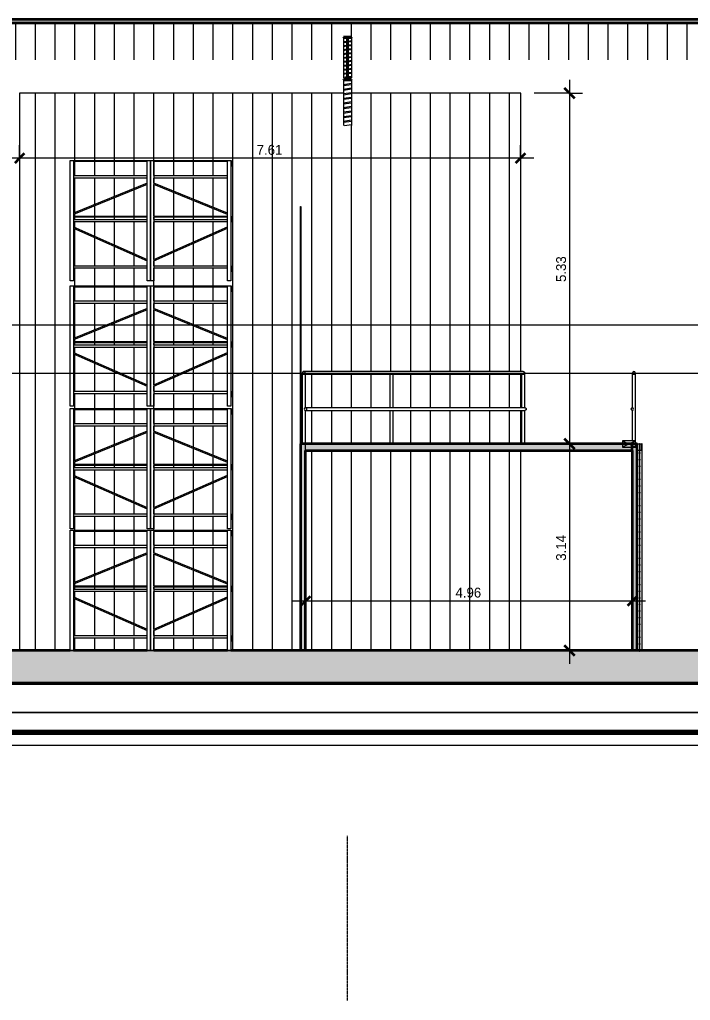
# Model space of a CAD drawing. Header units: centimetres. Extents: x -11896 to 2794, y -437 to 1921.
# Drawn here: x -1595 to -576, y -437 to 1052 of the extents above; entities that cross this region are included whole.
import ezdxf

# ---------------------------------------------------------------- set-up
doc = ezdxf.new("R2010")
doc.units = ezdxf.units.CM
doc.linetypes.add('Centre', pattern=[3.175, 0.635, -0.475, 1.59, -0.475])
doc.linetypes.add('Grid Line', pattern=[2.2225, 1.27, -0.3175, 0.3175, -0.3175])
for name, color, linetype, lineweight in [('A-ANNO-DIMS', 7, 'Continuous', 9), ('A-ANNO-DIMS-100', 7, 'Continuous', 9), ('A-FLOR', 7, 'Continuous', 9), ('A-FLOR-HRAL', 7, 'Continuous', 9), ('A-FLOR-LEVL', 7, 'Continuous', 9), ('A-FLOR-PATT', 7, 'Continuous', 35), ('A-GENM', 7, 'Continuous', 9), ('A-ROOF', 7, 'Continuous', 9), ('A-ROOF-PATT', 7, 'Continuous', 35), ('A-WALL', 7, 'Continuous', 9), ('A-WALL-PATT', 7, 'Continuous', 35), ('C-BLDG-PADS', 7, 'Continuous', 9), ('C-TOPO', 7, 'Continuous', 9), ('Q-SPCQ', 7, 'Continuous', 9), ('S-BEAM', 7, 'Continuous', 9), ('S-GRID', 7, 'Continuous', 9)]:
    doc.layers.add(name, color=color, linetype=linetype, lineweight=lineweight)
doc.layers.add('E-CABL-TRAY-ANNO', color=7, linetype='Continuous', lineweight=9, true_color=0x007f00)
doc.styles.add('Century Gothic_1', font='GOTHIC.TTF', dxfattribs={"height": 15})
doc.dimstyles.new('FCA_N_Cotas_E100', dxfattribs={"dimscale": 30.48, "dimtxt": 15.662524, "dimasz": 0.492126, "dimexe": 0.656168, "dimexo": 0.656168, "dimgap": 0.032808, "dimtad": 1, "dimlfac": 0.01, "dimrnd": 0.01, "dimzin": 0, "dimdsep": 46, "dimtxsty": 'Century Gothic_1', "dimblk1": 'OBLIQUE', "dimblk2": 'OBLIQUE', "dimsah": 1, "dimcen": 0.09, "dimdle": 0.656168, "dimazin": 2, "dimtfac": 1, "dimtdec": 4, "dimtix": 1, "dimtmove": 0, "dimatfit": 3, "dimfxl": 1, "dimtvp": 1, "dimtolj": 1, "dimtzin": 0, "dimarcsym": 2})
pattern_1 = [(6.812, (-5061.785, 1020.861), (-25.144783, 3.003733), []), (6.812, (-5061.785, 1025.413), (-25.144783, 3.003733), [])]

# ---------------------------------------------------------------- blocks, each defined once
blk = doc.blocks.new('PQ_RVR_EST-01_ZZ_ZZ_MO_T_A_rvt-2-Sección 2-2')
at = {"layer": 'A-FLOR-PATT', "lineweight": 9, "true_color": 0x9a9a9a}
blk.add_hatch(color=253, dxfattribs=at).paths.add_polyline_path([(-115.5, 44), (-115.5, 94), (-5125.2, 94), (-5125.2, 44), (-133.4, 44)])
at = {"layer": 'S-BEAM', "true_color": 0xc0c0c0}
h = blk.add_hatch(dxfattribs=at)
h.set_pattern_fill('FP_7', color=9, style=0, pattern_type=2)
h.set_pattern_definition([(45, (-5061.785, 712), (-25.1447, 25.1447), []), (45, (-5061.785, 750.1), (-25.1447, 25.1447), [])])
h.paths.add_polyline_path([(-2541.5, 960.8), (-2541.5, 961.3), (-2547.4, 961.3), (-2547.4, 1025.3), (-2541.5, 1025.3), (-2541.5, 1025.9), (-2554, 1025.9), (-2554, 1025.3), (-2548.1, 1025.3), (-2548.1, 961.3), (-2554, 961.3), (-2554, 960.8)])
h = blk.add_hatch(dxfattribs=at)
h.set_pattern_fill('FP_46', color=9, style=0, pattern_type=2)
h.set_pattern_definition(pattern_1)
edge = h.paths.add_edge_path()
edge.add_line((-2548.1, 963.9), (-2548.1, 1025.3))
edge.add_line((-2548.1, 1025.3), (-2554, 1025.3))
edge.add_line((-2554, 1025.3), (-2554, 963.9))
h = blk.add_hatch(dxfattribs=at)
h.set_pattern_fill('FP_46', color=9, style=0, pattern_type=2)
h.set_pattern_definition(pattern_1)
edge = h.paths.add_edge_path()
edge.add_line((-2541.5, 963.9), (-2541.5, 1025.3))
edge.add_line((-2541.5, 1025.3), (-2547.4, 1025.3))
edge.add_line((-2547.4, 1025.3), (-2547.4, 963.9))
h = blk.add_hatch(dxfattribs=at)
h.set_pattern_fill('FP_47', color=9, style=0, pattern_type=2)
h.set_pattern_definition([(7.888, (-5061.785, 955.983), (-25.145069, 3.48413), []), (7.888, (-5061.785, 961.262), (-25.145069, 3.48413), [])])
h.paths.add_polyline_path([(-2541.5, 891.5), (-2541.5, 960.8), (-2554, 960.8), (-2554, 891.5), (-2541.9, 891.5)])
at = {"layer": 'A-FLOR', "lineweight": 35}
for p, q in [((-2968.9, 94), (-5125.2, 94)), ((-2852, 94), (-2963.8, 94)), ((-2730.1, 94), (-2841.9, 94)), ((-1548.5, 94), (-2725, 94)), ((-5125.2, 44), (-233.4, 44))]:
    blk.add_line(p, q, dxfattribs=at)
at = {"layer": 'S-BEAM', "lineweight": 35}
for p, q in [((-2541.5, 1025.9), (-2554, 1025.9)), ((-2554, 1025.9), (-2554, 1025.3)), ((-2554, 1025.3), (-2548.1, 1025.3)), ((-2548.1, 1025.3), (-2548.1, 961.3)), ((-2547.4, 961.3), (-2547.4, 1025.3)), ((-2547.4, 1025.3), (-2541.5, 1025.3)), ((-2541.5, 1025.3), (-2541.5, 1025.9)), ((-2548.1, 961.3), (-2554, 961.3)), ((-2554, 961.3), (-2554, 960.8)), ((-2554, 960.8), (-2541.5, 960.8)), ((-2541.5, 961.3), (-2547.4, 961.3)), ((-2541.5, 960.8), (-2541.5, 961.3))]:
    blk.add_line(p, q, dxfattribs=at)
at = {"layer": 'S-BEAM'}
for p, q in [((-2554, 1025.3), (-2554, 963.9)), ((-2541.5, 1025.3), (-2541.5, 963.9)), ((-2554, 960.8), (-2554, 891.5)), ((-2541.5, 960.8), (-2541.5, 891.5))]:
    blk.add_line(p, q, dxfattribs=at)
blk = doc.blocks.new('PQ_RVR_MEP-01_ZZ_ZZ_MO_T_A_rvt-2-Sección 2-2')
at = {"layer": 'E-CABL-TRAY-ANNO'}
for p, q in [((-2130.2, 412.8), (-2110.2, 402.8)), ((-2110.2, 412.8), (-2130.2, 402.8)), ((-2130.2, 412.8), (-2130.2, 402.8)), ((-2110.2, 412.8), (-2130.2, 412.8)), ((-2130.2, 402.8), (-2110.2, 402.8)), ((-2110.2, 402.8), (-2110.2, 412.8))]:
    blk.add_line(p, q, dxfattribs=at)
blk = doc.blocks.new('Cerca Interior - Cerca Interior-V9-Sección 2-2')
at = {"layer": 'A-GENM', "color": 8, "true_color": 0x808080}
for p, q in [((-2107.7, 408), (-2107.7, 94)), ((-2107.4, 408), (-2107.7, 408)), ((-2107.4, 408), (-2106.7, 408)), ((-2104.2, 408), (-2104.2, 94)), ((-2103.9, 408), (-2104.2, 408)), ((-2103.7, 408), (-2103.9, 408)), ((-2103.7, 94), (-2103.7, 408)), ((-2101.1, 408), (-2100.5, 408)), ((-2100.2, 408), (-2100.5, 408)), ((-2100.2, 94), (-2100.2, 408))]:
    blk.add_line(p, q, dxfattribs=at)
at = {"layer": 'A-GENM', "lineweight": 25}
for centre, start, end in [((-2103.9, 394), 0, 180), ((-2103.9, 394), 180, 0), ((-2103.9, 384), 0, 180), ((-2103.9, 384), 180, 0), ((-2103.9, 374), 0, 180), ((-2103.9, 374), 180, 0), ((-2103.9, 364), 0, 180), ((-2103.9, 364), 180, 0), ((-2103.9, 354), 0, 180), ((-2103.9, 354), 180, 0), ((-2103.9, 344), 0, 180), ((-2103.9, 344), 180, 0), ((-2103.9, 334), 0, 180), ((-2103.9, 334), 180, 0), ((-2103.9, 324), 0, 180), ((-2103.9, 324), 180, 0), ((-2103.9, 314), 0, 180), ((-2103.9, 314), 180, 0), ((-2103.9, 304), 0, 180), ((-2103.9, 304), 180, 0), ((-2103.9, 294), 0, 180), ((-2103.9, 294), 180, 0), ((-2103.9, 284), 0, 180), ((-2103.9, 284), 180, 0), ((-2103.9, 274), 0, 180), ((-2103.9, 274), 180, 0), ((-2103.9, 264), 0, 180), ((-2103.9, 264), 180, 0), ((-2103.9, 254), 0, 180), ((-2103.9, 254), 180, 0), ((-2103.9, 244), 0, 180), ((-2103.9, 244), 180, 0), ((-2103.9, 234), 0, 180), ((-2103.9, 234), 180, 0), ((-2103.9, 224), 0, 180), ((-2103.9, 224), 180, 0), ((-2103.9, 214), 0, 180), ((-2103.9, 214), 180, 0), ((-2103.9, 204), 0, 180), ((-2103.9, 204), 180, 0), ((-2103.9, 194), 0, 180), ((-2103.9, 194), 180, 0), ((-2103.9, 184), 0, 180), ((-2103.9, 184), 180, 0), ((-2103.9, 174), 0, 180), ((-2103.9, 174), 180, 0), ((-2103.9, 164), 0, 180), ((-2103.9, 164), 180, 0), ((-2103.9, 154), 0, 180), ((-2103.9, 154), 180, 0), ((-2103.9, 144), 0, 180), ((-2103.9, 144), 180, 0), ((-2103.9, 134), 0.038, 180), ((-2103.9, 134), 180, 0), ((-2103.9, 124), 0, 180), ((-2103.9, 124), 180, 0), ((-2103.9, 114), 0, 180), ((-2103.9, 114), 180, 0), ((-2103.9, 104), 0, 180), ((-2103.9, 104), 180, 0), ((-2103.9, 94), 0, 180), ((-2103.9, 94), 180, 0)]:
    blk.add_arc(centre, 0.25, start, end, dxfattribs=at)
blk = doc.blocks.new('Cerca Interior - Cerca Interior-V10-Sección 2-2')
at = {"layer": 'A-GENM', "color": 8, "true_color": 0x808080}
for p, q in [((-2106.7, 408), (-2104.2, 408)), ((-2106.7, 398), (-2106.7, 408)), ((-2103.7, 408), (-2101.1, 408)), ((-2101.1, 398), (-2101.1, 408)), ((-2104.2, 398), (-2106.7, 398)), ((-2101.1, 398), (-2103.7, 398))]:
    blk.add_line(p, q, dxfattribs=at)
blk = doc.blocks.new('Railing - 50mm-1966761-Sección 2-2')
at = {"layer": 'A-FLOR-HRAL'}
for p, q in [((-2283.3, 513.9), (-2283.3, 462.8)), ((-2283.3, 513.9), (-2278.3, 513.9)), ((-2278.3, 462.8), (-2278.3, 513.9)), ((-2283.3, 458.9), (-2283.3, 407.9)), ((-2278.3, 407.9), (-2278.3, 458.9))]:
    blk.add_line(p, q, dxfattribs=at)
blk = doc.blocks.new('Railing - 50mm-V11-Sección 2-2')
at = {"layer": 'A-FLOR-HRAL'}
for p, q in [((-2115.2, 513.9), (-2115.2, 462.9)), ((-2115.2, 513.9), (-2110.2, 513.9)), ((-2110.2, 407.9), (-2110.2, 513.9)), ((-2115.2, 458.9), (-2115.2, 412.8))]:
    blk.add_line(p, q, dxfattribs=at)
blk = doc.blocks.new('Railing - 50mm-V12-Sección 2-2')
at = {"layer": 'A-FLOR-HRAL'}
for p, q in [((-2483.3, 513.9), (-2483.3, 462.8)), ((-2483.3, 513.9), (-2480.8, 513.9)), ((-2480.8, 513.9), (-2478.3, 513.9)), ((-2478.3, 462.8), (-2478.3, 513.9)), ((-2483.3, 458.9), (-2483.3, 407.9)), ((-2478.3, 407.9), (-2478.3, 458.9))]:
    blk.add_line(p, q, dxfattribs=at)
blk = doc.blocks.new('Railing - 50mm-V13-Sección 2-2')
at = {"layer": 'A-FLOR-HRAL'}
for p, q in [((-2616.6, 513.9), (-2616.6, 407.9)), ((-2616.6, 513.9), (-2611.6, 513.9)), ((-2611.6, 462.9), (-2611.6, 513.9)), ((-2611.6, 407.9), (-2611.6, 458.9))]:
    blk.add_line(p, q, dxfattribs=at)
blk = doc.blocks.new('Railing - Railing-1570653-Sección 2-2')
at = {"layer": 'A-FLOR-HRAL'}
for p, q in [((-2280.8, 517.9), (-2614.1, 517.9)), ((-2611.6, 513.9), (-2481.7, 513.9)), ((-2479.9, 513.9), (-2281.7, 513.9)), ((-2278.3, 462.9), (-2611.6, 462.9)), ((-2611.6, 458.9), (-2278.3, 458.9))]:
    blk.add_line(p, q, dxfattribs=at)
for centre, start, end in [((-2614.1, 515.9), 0, 180), ((-2614.1, 515.9), 180, 0), ((-2112.7, 515.9), 0, 180), ((-2112.7, 515.9), 180, 0), ((-2611.6, 460.9), 0, 180), ((-2115.2, 460.9), 0, 180), ((-2611.6, 460.9), 180, 0), ((-2115.2, 460.9), 180, 0)]:
    blk.add_arc(centre, 2, start, end, dxfattribs=at)
for points, knots in [([(-2612.1, 515.9), (-2612.1, 516), (-2612.1, 516.3), (-2612.2, 516.6), (-2612.3, 516.9), (-2612.4, 517), (-2612.6, 517.2), (-2612.7, 517.3), (-2612.8, 517.4), (-2612.9, 517.5), (-2613.1, 517.6), (-2613.2, 517.7), (-2613.3, 517.7), (-2613.4, 517.8), (-2613.5, 517.8), (-2613.7, 517.8), (-2613.8, 517.8), (-2613.9, 517.9), (-2614.1, 517.9), (-2614.2, 517.9), (-2614.3, 517.8), (-2614.4, 517.8), (-2614.6, 517.8), (-2614.7, 517.8), (-2614.8, 517.7), (-2614.9, 517.7), (-2615.1, 517.6), (-2615.2, 517.5), (-2615.3, 517.4), (-2615.4, 517.3), (-2615.6, 517.2), (-2615.7, 517), (-2615.8, 516.9), (-2615.9, 516.6), (-2616, 516.3), (-2616.1, 516), (-2616.1, 515.9)], [-1, -1, -1, -1, -0.916667, -0.875, -0.833333, -0.791667, -0.770833, -0.75, -0.708333, -0.6875, -0.666667, -0.645833, -0.625, -0.604167, -0.583333, -0.5625, -0.541667, -0.520833, -0.5, -0.479167, -0.458333, -0.4375, -0.416667, -0.395833, -0.375, -0.354167, -0.333333, -0.3125, -0.291667, -0.25, -0.229167, -0.208333, -0.166667, -0.125, -0.083333, 0, 0, 0, 0]), ([(-2616.1, 515.9), (-2616.1, 515.7), (-2616, 515.4), (-2615.9, 515.1), (-2615.8, 514.9), (-2615.7, 514.7), (-2615.6, 514.5), (-2615.4, 514.4), (-2615.3, 514.3), (-2615.2, 514.2), (-2615.1, 514.1), (-2614.9, 514.1), (-2614.8, 514), (-2614.7, 514), (-2614.6, 513.9), (-2614.4, 513.9), (-2614.3, 513.9), (-2614.2, 513.9), (-2614.1, 513.9), (-2613.9, 513.9), (-2613.8, 513.9), (-2613.7, 513.9), (-2613.5, 513.9), (-2613.4, 514), (-2613.3, 514), (-2613.2, 514.1), (-2613.1, 514.1), (-2612.9, 514.2), (-2612.8, 514.3), (-2612.7, 514.4), (-2612.6, 514.5), (-2612.4, 514.7), (-2612.3, 514.9), (-2612.2, 515.1), (-2612.1, 515.4), (-2612.1, 515.7), (-2612.1, 515.9)], [-1, -1, -1, -1, -0.916667, -0.875, -0.833333, -0.791667, -0.770833, -0.75, -0.708333, -0.6875, -0.666667, -0.645833, -0.625, -0.604167, -0.583333, -0.5625, -0.541667, -0.520833, -0.5, -0.479167, -0.458333, -0.4375, -0.416667, -0.395833, -0.375, -0.354167, -0.333333, -0.3125, -0.291667, -0.25, -0.229167, -0.208333, -0.166667, -0.125, -0.083333, 0, 0, 0, 0]), ([(-2280.8, 517.9), (-2280.8, 517.9), (-2280.7, 517.9), (-2280.6, 517.8), (-2280.4, 517.8), (-2280.3, 517.8), (-2280.2, 517.8), (-2280.1, 517.7), (-2279.9, 517.7), (-2279.8, 517.6), (-2279.7, 517.5), (-2279.6, 517.4), (-2279.4, 517.3), (-2279.3, 517.2), (-2279.2, 517), (-2279.1, 516.9), (-2279, 516.6), (-2278.9, 516.3), (-2278.8, 516), (-2278.8, 515.9)], [0.5, 0.5, 0.5, 0.5, 0.5208333, 0.5416667, 0.5625, 0.5833333, 0.6041667, 0.625, 0.6458333, 0.6666667, 0.6875, 0.7083333, 0.75, 0.7708333, 0.7916667, 0.8333333, 0.875, 0.9166667, 1, 1, 1, 1]), ([(-2278.8, 515.9), (-2278.8, 515.7), (-2278.9, 515.4), (-2279, 515.1), (-2279.1, 514.9), (-2279.2, 514.7), (-2279.3, 514.5), (-2279.4, 514.4), (-2279.6, 514.3), (-2279.8, 514.1), (-2279.9, 514.1), (-2280.1, 514), (-2280.2, 514), (-2280.3, 513.9), (-2280.4, 513.9), (-2280.6, 513.9), (-2280.7, 513.9), (-2280.8, 513.9), (-2280.8, 513.9)], [0, 0, 0, 0, 0.0833333, 0.125, 0.1666667, 0.2083333, 0.2291667, 0.25, 0.2916667, 0.3333333, 0.3541667, 0.375, 0.3958333, 0.4166667, 0.4375, 0.4583333, 0.4791667, 0.5, 0.5, 0.5, 0.5]), ([(-2609.6, 460.9), (-2609.6, 461), (-2609.6, 461.3), (-2609.7, 461.6), (-2609.8, 461.9), (-2609.9, 462), (-2610.1, 462.2), (-2610.2, 462.3), (-2610.3, 462.4), (-2610.4, 462.5), (-2610.6, 462.6), (-2610.7, 462.7), (-2610.8, 462.7), (-2610.9, 462.8), (-2611, 462.8), (-2611.2, 462.8), (-2611.3, 462.8), (-2611.4, 462.9), (-2611.5, 462.9), (-2611.6, 462.9)], [-1, -1, -1, -1, -0.9166667, -0.875, -0.8333333, -0.7916667, -0.7708333, -0.75, -0.7083333, -0.6875, -0.6666667, -0.6458333, -0.625, -0.6041667, -0.5833333, -0.5625, -0.5416667, -0.5208333, -0.5, -0.5, -0.5, -0.5]), ([(-2278.3, 462.9), (-2278.3, 462.9), (-2278.2, 462.9), (-2278.1, 462.8), (-2277.9, 462.8), (-2277.8, 462.8), (-2277.7, 462.8), (-2277.6, 462.7), (-2277.4, 462.7), (-2277.3, 462.6), (-2277.2, 462.5), (-2277.1, 462.4), (-2276.9, 462.3), (-2276.8, 462.2), (-2276.7, 462), (-2276.6, 461.9), (-2276.5, 461.6), (-2276.4, 461.3), (-2276.3, 461), (-2276.3, 460.9)], [0.5, 0.5, 0.5, 0.5, 0.5208333, 0.5416667, 0.5625, 0.5833333, 0.6041667, 0.625, 0.6458333, 0.6666667, 0.6875, 0.7083333, 0.75, 0.7708333, 0.7916667, 0.8333333, 0.875, 0.9166667, 1, 1, 1, 1]), ([(-2611.6, 458.9), (-2611.5, 458.9), (-2611.4, 458.9), (-2611.3, 458.9), (-2611.2, 458.9), (-2611, 458.9), (-2610.9, 459), (-2610.8, 459), (-2610.7, 459.1), (-2610.6, 459.1), (-2610.4, 459.2), (-2610.3, 459.3), (-2610.2, 459.4), (-2610.1, 459.5), (-2609.9, 459.7), (-2609.8, 459.9), (-2609.7, 460.1), (-2609.6, 460.4), (-2609.6, 460.7), (-2609.6, 460.9)], [-0.5, -0.5, -0.5, -0.5, -0.4791667, -0.4583333, -0.4375, -0.4166667, -0.3958333, -0.375, -0.3541667, -0.3333333, -0.3125, -0.2916667, -0.25, -0.2291667, -0.2083333, -0.1666667, -0.125, -0.0833333, 0, 0, 0, 0]), ([(-2276.3, 460.9), (-2276.3, 460.7), (-2276.4, 460.4), (-2276.5, 460.1), (-2276.6, 459.9), (-2276.7, 459.7), (-2276.8, 459.5), (-2276.9, 459.4), (-2277.1, 459.3), (-2277.3, 459.1), (-2277.4, 459.1), (-2277.6, 459), (-2277.7, 459), (-2277.8, 458.9), (-2277.9, 458.9), (-2278.1, 458.9), (-2278.2, 458.9), (-2278.3, 458.9), (-2278.3, 458.9)], [0, 0, 0, 0, 0.0833333, 0.125, 0.1666667, 0.2083333, 0.2291667, 0.25, 0.2916667, 0.3333333, 0.3541667, 0.375, 0.3958333, 0.4166667, 0.4375, 0.4583333, 0.4791667, 0.5, 0.5, 0.5, 0.5])]:
    blk.add_open_spline(points, degree=3, knots=knots, dxfattribs=at)
for name in ['Railing - 50mm-V13-Sección 2-2', 'Railing - 50mm-V12-Sección 2-2', 'Railing - 50mm-1966761-Sección 2-2', 'Railing - 50mm-V11-Sección 2-2']:
    blk.add_blockref(name, (0, 0))
blk = doc.blocks.new('RVR-Rack Almacenamiento - Default-V171-Sección 2-2')
at = {"layer": 'Q-SPCQ', "color": 253, "true_color": 0xaaaaaa}
for p, q in [((-2969.2, 276.9), (-2968.9, 276.9)), ((-2969.2, 267.7), (-2969.2, 276.9)), ((-2968.9, 276.9), (-2963.8, 276.9)), ((-2968.9, 94), (-2968.9, 276.9)), ((-2963.8, 276.9), (-2852, 276.9)), ((-2963.8, 276.9), (-2963.8, 94)), ((-2852, 275.1), (-2963.8, 275.1)), ((-2852, 276.9), (-2846.9, 276.9)), ((-2852, 94), (-2852, 276.9)), ((-2846.9, 276.9), (-2846.9, 94)), ((-2968.9, 267.7), (-2969.2, 267.7)), ((-2963.8, 254), (-2852, 254)), ((-2852, 250.2), (-2963.8, 250.2)), ((-2852, 242.6), (-2963.8, 197)), ((-2852, 240.5), (-2963.8, 195)), ((-2969.2, 192.3), (-2968.9, 192.3)), ((-2969.2, 183.1), (-2969.2, 192.3)), ((-2968.9, 183.1), (-2969.2, 183.1)), ((-2963.8, 192.3), (-2852, 192.3)), ((-2852, 190.5), (-2963.8, 190.5)), ((-2963.8, 187.3), (-2852, 187.3)), ((-2852, 183.5), (-2963.8, 183.5)), ((-2963.8, 175.8), (-2852, 126.6)), ((-2963.8, 173.8), (-2852, 124.6)), ((-2969.2, 116.9), (-2968.9, 116.9)), ((-2969.2, 107.7), (-2969.2, 116.9)), ((-2968.9, 107.7), (-2969.2, 107.7)), ((-2963.8, 116.9), (-2852, 116.9)), ((-2852, 113.1), (-2963.8, 113.1)), ((-2963.8, 94), (-2968.9, 94)), ((-2846.9, 94), (-2852, 94))]:
    blk.add_line(p, q, dxfattribs=at)
blk = doc.blocks.new('RVR-Rack Almacenamiento - Default-V172-Sección 2-2')
at = {"layer": 'Q-SPCQ', "color": 253, "true_color": 0xaaaaaa}
for p, q in [((-2846.9, 276.9), (-2841.9, 276.9)), ((-2846.9, 94), (-2846.9, 276.9)), ((-2841.9, 276.9), (-2730.1, 276.9)), ((-2841.9, 276.9), (-2841.9, 94)), ((-2730.1, 275.1), (-2841.9, 275.1)), ((-2730.1, 276.9), (-2725, 276.9)), ((-2730.1, 94), (-2730.1, 276.9)), ((-2725, 276.9), (-2724.7, 276.9)), ((-2725, 276.9), (-2725, 94)), ((-2724.7, 276.9), (-2724.7, 267.7)), ((-2841.9, 254), (-2730.1, 254)), ((-2724.7, 267.7), (-2725, 267.7)), ((-2730.1, 250.2), (-2841.9, 250.2)), ((-2730.1, 197), (-2841.9, 242.6)), ((-2730.1, 195), (-2841.9, 240.5)), ((-2841.9, 192.3), (-2730.1, 192.3)), ((-2730.1, 190.5), (-2841.9, 190.5)), ((-2841.9, 187.3), (-2730.1, 187.3)), ((-2730.1, 183.5), (-2841.9, 183.5)), ((-2725, 192.3), (-2724.7, 192.3)), ((-2724.7, 183.1), (-2725, 183.1)), ((-2724.7, 192.3), (-2724.7, 183.1)), ((-2841.9, 126.6), (-2730.1, 175.8)), ((-2841.9, 124.6), (-2730.1, 173.8)), ((-2841.9, 116.9), (-2730.1, 116.9)), ((-2730.1, 113.1), (-2841.9, 113.1)), ((-2725, 116.9), (-2724.7, 116.9)), ((-2724.7, 107.7), (-2725, 107.7)), ((-2724.7, 116.9), (-2724.7, 107.7)), ((-2841.9, 94), (-2846.9, 94)), ((-2725, 94), (-2730.1, 94))]:
    blk.add_line(p, q, dxfattribs=at)
blk = doc.blocks.new('DIMBLOCK24-Sección 2-2')
at = {"layer": 'A-ANNO-DIMS-100'}
for p, q in [((-760, 960.7), (-760, 407.9)), ((-760, 940.7), (-813.7, 940.7)), ((-760, 940.7), (-740, 940.7)), ((-760, 407.9), (-769.4, 407.9)), ((-760, 407.9), (-740, 407.9))]:
    blk.add_line(p, q, dxfattribs=at)
at = {"layer": 'A-ANNO-DIMS-100', "lineweight": 35}
for p, q in [((-760, 940.7), (-767.5, 948.2)), ((-760, 940.7), (-752.5, 933.2)), ((-760, 407.9), (-767.5, 415.4)), ((-760, 407.9), (-752.5, 400.4))]:
    blk.add_line(p, q, dxfattribs=at)
at = {"layer": 'A-ANNO-DIMS-100', "color": 0, "insert": (-780.2, 653.9), "char_height": 15, "width": 48.927, "attachment_point": 1, "rotation": 90, "line_spacing_factor": 0.984502, "style": 'Century Gothic_1'}
blk.add_mtext('5.33', dxfattribs=at)
blk = doc.blocks.new('_Oblique')
at = {"color": 0, "linetype": 'ByBlock', "lineweight": -2}
blk.add_line((-0.5, -0.5), (0.5, 0.5), dxfattribs=at)
blk = doc.blocks.new('DIMBLOCK25-Sección 2-2')
at = {"layer": 'A-ANNO-DIMS-100'}
for p, q in [((-760, 407.9), (-769.4, 407.9)), ((-760, 407.9), (-760, 74)), ((-760, 407.9), (-740, 407.9)), ((-760, 94), (-769.4, 94)), ((-760, 94), (-740, 94))]:
    blk.add_line(p, q, dxfattribs=at)
at = {"layer": 'A-ANNO-DIMS-100', "lineweight": 35}
for p, q in [((-760, 407.9), (-767.5, 415.4)), ((-760, 407.9), (-752.5, 400.4)), ((-760, 94), (-767.5, 101.5)), ((-760, 94), (-752.5, 86.5))]:
    blk.add_line(p, q, dxfattribs=at)
at = {"layer": 'A-ANNO-DIMS-100', "color": 0, "insert": (-780.2, 230.5), "char_height": 15, "width": 48.927, "attachment_point": 1, "rotation": 90, "line_spacing_factor": 0.984502, "style": 'Century Gothic_1'}
blk.add_mtext('3.14', dxfattribs=at)
blk = doc.blocks.new('DIMBLOCK32-Sección 2-2')
at = {"layer": 'A-ANNO-DIMS-100'}
for p, q in [((-1595.2, 841.9), (-1595.2, 861.9)), ((-834.2, 841.9), (-834.2, 861.9)), ((-814.2, 841.9), (-1595.2, 841.9)), ((-1595.2, 841.9), (-1595.2, 426.9)), ((-834.2, 841.9), (-834.2, 532.9))]:
    blk.add_line(p, q, dxfattribs=at)
at = {"layer": 'A-ANNO-DIMS-100', "lineweight": 35}
for p, q in [((-1595.2, 841.9), (-1587.7, 849.4)), ((-834.2, 841.9), (-826.7, 849.4)), ((-1595.2, 841.9), (-1602.7, 834.4)), ((-834.2, 841.9), (-841.7, 834.4))]:
    blk.add_line(p, q, dxfattribs=at)
at = {"layer": 'A-ANNO-DIMS-100', "color": 0, "insert": (-1235.1, 862.1), "char_height": 15, "width": 48.927, "attachment_point": 1, "line_spacing_factor": 0.984502, "style": 'Century Gothic_1'}
blk.add_mtext('7.61', dxfattribs=at)
blk = doc.blocks.new('DIMBLOCK33-Sección 2-2')
at = {"layer": 'A-ANNO-DIMS-100'}
for p, q in [((-2301.9, 841.9), (-2301.9, 861.9)), ((-1595.2, 841.9), (-1595.2, 861.9)), ((-1595.2, 841.9), (-2321.9, 841.9)), ((-2301.9, 841.9), (-2301.9, 821.5)), ((-1595.2, 841.9), (-1595.2, 426.9))]:
    blk.add_line(p, q, dxfattribs=at)
at = {"layer": 'A-ANNO-DIMS-100', "lineweight": 35}
for p, q in [((-2301.9, 841.9), (-2294.4, 849.4)), ((-1595.2, 841.9), (-1587.7, 849.4)), ((-2301.9, 841.9), (-2309.4, 834.4)), ((-1595.2, 841.9), (-1602.7, 834.4))]:
    blk.add_line(p, q, dxfattribs=at)
at = {"layer": 'A-ANNO-DIMS-100', "color": 0, "insert": (-1969, 862.1), "char_height": 15, "width": 48.927, "attachment_point": 1, "line_spacing_factor": 0.984502, "style": 'Century Gothic_1'}
blk.add_mtext('7.07', dxfattribs=at)
blk = doc.blocks.new('DIMBLOCK34-Sección 2-2')
at = {"layer": 'A-ANNO-DIMS-100'}
for p, q in [((-644.5, 169.3), (-1180.9, 169.3)), ((-1160.9, 169.3), (-1160.9, 178.7)), ((-1160.9, 169.3), (-1160.9, 149.3)), ((-664.5, 169.3), (-664.5, 178.7)), ((-664.5, 169.3), (-664.5, 149.3))]:
    blk.add_line(p, q, dxfattribs=at)
at = {"layer": 'A-ANNO-DIMS-100', "lineweight": 35}
for p, q in [((-1160.9, 169.3), (-1168.4, 161.8)), ((-1160.9, 169.3), (-1153.4, 176.8)), ((-664.5, 169.3), (-672, 161.8)), ((-664.5, 169.3), (-657, 176.8))]:
    blk.add_line(p, q, dxfattribs=at)
at = {"layer": 'A-ANNO-DIMS-100', "color": 0, "insert": (-933.1, 189.6), "char_height": 15, "width": 48.927, "attachment_point": 1, "line_spacing_factor": 0.984502, "style": 'Century Gothic_1'}
blk.add_mtext('4.96', dxfattribs=at)

msp = doc.modelspace()

# ---------------------------------------------------------------- hatches: boundary and pattern name
at = {"layer": 'A-FLOR', "true_color": 0x9a9a9a}
msp.add_hatch(color=253, dxfattribs=at).paths.add_polyline_path([(-1160.897, 397.859), (-664.509, 397.859), (-664.509, 407.859), (-1160.897, 407.859), (-1160.897, 404.9)])
at = {"layer": 'A-FLOR-PATT', "lineweight": 9, "true_color": 0x9a9a9a}
msp.add_hatch(color=253, dxfattribs=at).paths.add_polyline_path([(1317.265, 44), (1317.265, 94), (-3674.508, 94), (-3674.508, 44), (1261.618, 44)])
at = {"layer": 'A-ROOF-PATT', "lineweight": 9, "true_color": 0x9a9a9a}
msp.add_hatch(color=253, dxfattribs=at).paths.add_polyline_path([(1099.249, 1047.39), (1339.966, 1047.39), (1339.966, 1052.42), (-3529.296, 1052.42), (-3529.296, 1047.39), (774.512, 1047.39)])
at = {"layer": 'A-ROOF-PATT', "lineweight": 9, "true_color": 0xc0c0c0}
h = msp.add_hatch(dxfattribs=at)
h.set_pattern_fill('FP_23', color=9, style=0, pattern_type=2)
h.set_pattern_definition([(90, (-3611.126, 1043.42), (-30, 2e-15), [])])
edge = h.paths.add_edge_path()
edge.add_line((-2677.673, 991.478), (-2677.673, 1026.01))
edge.add_line((-2677.673, 1026.01), (-2665.173, 1026.01))
edge.add_line((-2665.173, 1026.01), (-2665.173, 991.478))
edge.add_line((-2665.173, 991.478), (-1902.437, 991.478))
edge.add_line((-1902.437, 991.478), (-1902.437, 1025.864))
edge.add_line((-1902.437, 1025.864), (-1889.937, 1025.864))
edge.add_line((-1889.937, 1025.864), (-1889.937, 991.478))
edge.add_line((-1889.937, 991.478), (-1103.348, 991.478))
edge.add_line((-1103.348, 991.478), (-1103.348, 1025.919))
edge.add_line((-1103.348, 1025.919), (-1090.848, 1025.919))
edge.add_line((-1090.848, 1025.919), (-1090.847, 991.478))
edge.add_line((-1090.847, 991.478), (-302.787, 991.478))
edge.add_line((-302.787, 991.478), (-302.787, 1025.864))
edge.add_line((-302.787, 1025.864), (-290.287, 1025.864))
edge.add_line((-290.287, 1025.864), (-290.287, 991.478))
edge.add_line((-290.287, 991.478), (503.482, 991.478))
edge.add_line((503.482, 991.478), (503.482, 1025.864))
edge.add_line((503.482, 1025.864), (515.982, 1025.864))
edge.add_line((515.982, 1025.864), (515.982, 991.478))
edge.add_line((515.982, 991.478), (1303.879, 991.478))
edge.add_line((1303.879, 991.478), (1303.879, 1025.864))
edge.add_line((1303.879, 1025.864), (1316.379, 1025.864))
edge.add_line((1316.379, 1025.864), (1316.379, 991.478))
edge.add_line((1316.379, 991.478), (1316.386, 991.478))
edge.add_line((1316.386, 991.478), (1338.866, 991.49))
edge.add_line((1338.866, 991.49), (1338.866, 1041.084))
edge.add_line((1338.866, 1041.084), (1339.366, 1041.084))
edge.add_line((1339.366, 1041.084), (1339.366, 991.478))
edge.add_line((1339.366, 991.478), (1339.966, 991.478))
edge.add_line((1339.966, 991.478), (1339.966, 1047.39))
edge.add_line((1339.966, 1047.39), (-3525.515, 1047.326))
edge.add_line((-3525.515, 1047.326), (-3525.515, 991.478))
edge.add_line((-3525.515, 991.478), (-3479.432, 991.478))
edge.add_line((-3479.432, 991.478), (-3479.432, 1025.919))
edge.add_line((-3479.432, 1025.919), (-3466.932, 1025.919))
edge.add_line((-3466.932, 1025.919), (-3466.932, 991.478))
h.paths.add_polyline_path([(-3473.538, 1025.333), (-3473.537, 1025.333), (-3477.618, 1025.333)])
h.paths.add_polyline_path([(-1097.453, 1025.333), (-1097.453, 1025.333), (-1099.426, 1025.333)])
at = {"layer": 'A-WALL', "true_color": 0x9a9a9a}
for points in [[(-1160.897, 94), (-1160.897, 407.859), (-1168.397, 407.859), (-1168.397, 94)], [(-664.509, 94), (-657.009, 94), (-657.009, 407.859), (-664.509, 407.859), (-664.509, 97.793)]]:
    msp.add_hatch(color=253, dxfattribs=at).paths.add_polyline_path(points)
at = {"layer": 'A-WALL-PATT', "lineweight": 9, "true_color": 0xc0c0c0}
h = msp.add_hatch(dxfattribs=at)
h.set_pattern_fill('FP_22', color=9, style=0, pattern_type=2)
h.set_pattern_definition([(90, (-3611.126, 712), (-30, 2e-15), [])])
h.paths.add_polyline_path([(-1163.397, 513.859), (-1162.772, 513.971), (-1162.147, 514.319), (-1162.397, 514.273), (-1163.232, 513.927)])
h.paths.add_polyline_path([(-1163.397, 517.859), (-1161.982, 517.273), (-1162.397, 517.591), (-1162.879, 517.791)])
h.paths.add_polyline_path([(-1595.209, 94), (-1518.206, 94), (-1518.206, 107.652), (-1518.524, 107.652), (-1518.524, 116.86), (-1518.206, 116.86), (-1518.206, 183.059), (-1518.524, 183.059), (-1518.524, 192.266), (-1518.206, 192.266), (-1518.206, 267.672), (-1518.524, 267.672), (-1518.524, 276.88), (-1274.049, 276.88), (-1274.049, 267.672), (-1274.366, 267.672), (-1274.366, 192.266), (-1274.049, 192.266), (-1274.049, 183.059), (-1274.366, 183.059), (-1274.366, 116.86), (-1274.049, 116.86), (-1274.049, 107.652), (-1274.366, 107.652), (-1274.366, 94), (-1168.397, 94), (-1168.397, 768.608), (-1167.897, 768.608), (-1167.897, 407.859), (-1165.897, 407.859), (-1165.897, 513.859), (-1163.561, 513.927), (-1164.811, 514.445), (-1165.397, 515.859), (-1164.811, 517.273), (-1163.397, 517.859), (-833.669, 517.859), (-833.669, 940.709), (-1090.847, 940.709), (-1090.847, 891.48), (-1103.348, 891.48), (-1103.348, 940.709), (-1595.209, 940.709), (-1595.209, 153.63)])
h.paths.add_polyline_path([(-1513.126, 94), (-1401.366, 94), (-1401.366, 113.05), (-1513.126, 113.05), (-1513.126, 97.793)])
h.paths.add_polyline_path([(-1160.897, 94), (-833.669, 94), (-833.669, 397.859), (-1160.897, 397.859), (-1160.897, 111.733)])
h.paths.add_polyline_path([(-1279.446, 94), (-1279.446, 113.05), (-1391.206, 113.05), (-1391.206, 94), (-1336.28, 94)])
h.paths.add_polyline_path([(-1513.126, 116.86), (-1401.366, 116.86), (-1401.366, 124.557), (-1513.126, 173.756), (-1513.126, 125.712)])
h.paths.add_polyline_path([(-1391.206, 116.86), (-1279.446, 116.86), (-1279.446, 173.756), (-1391.206, 124.557), (-1391.206, 118.71)])
h.paths.add_polyline_path([(-1391.206, 126.639), (-1279.446, 175.838), (-1279.446, 183.535), (-1391.206, 183.535), (-1391.206, 153.63)])
h.paths.add_polyline_path([(-1401.366, 126.639), (-1401.366, 183.535), (-1513.126, 183.535), (-1513.126, 175.838), (-1417.465, 133.726)])
h.paths.add_polyline_path([(-1376.873, 187.345), (-1279.446, 187.345), (-1279.446, 190.52), (-1391.206, 190.52), (-1391.206, 187.345), (-1387.021, 187.345)])
h.paths.add_polyline_path([(-1498.649, 187.345), (-1401.366, 187.345), (-1401.366, 190.52), (-1513.126, 190.52), (-1513.126, 187.345), (-1508.797, 187.345)])
h.paths.add_polyline_path([(-1376.873, 192.266), (-1279.446, 192.266), (-1279.446, 194.972), (-1391.206, 240.526), (-1391.206, 192.266), (-1387.021, 192.266)])
h.paths.add_polyline_path([(-1508.797, 192.266), (-1401.366, 192.266), (-1401.366, 240.526), (-1513.126, 194.972), (-1513.126, 192.266)])
h.paths.add_polyline_path([(-1279.446, 197.029), (-1279.446, 250.21), (-1391.206, 250.21), (-1391.206, 242.583), (-1295.688, 203.649)])
h.paths.add_polyline_path([(-1513.126, 197.029), (-1401.366, 242.583), (-1401.366, 250.21), (-1513.126, 250.21), (-1513.126, 209.468)])
h.paths.add_polyline_path([(-1417.465, 254.02), (-1401.366, 254.02), (-1401.366, 275.134), (-1513.126, 275.134), (-1513.126, 254.02), (-1498.649, 254.02)])
h.paths.add_polyline_path([(-1336.28, 254.02), (-1279.446, 254.02), (-1279.446, 275.134), (-1391.206, 275.134), (-1391.206, 254.02), (-1389.087, 254.02)])
h.paths.add_polyline_path([(-1518.206, 278.753), (-1518.206, 292.406), (-1518.524, 292.406), (-1518.524, 301.613), (-1518.206, 301.613), (-1518.206, 367.812), (-1518.524, 367.812), (-1518.524, 377.019), (-1518.206, 377.019), (-1518.206, 452.426), (-1518.524, 452.426), (-1518.524, 461.633), (-1274.049, 461.633), (-1274.049, 452.426), (-1274.366, 452.426), (-1274.366, 377.019), (-1274.049, 376.981), (-1274.049, 367.812), (-1274.366, 367.812), (-1274.366, 301.613), (-1274.049, 301.613), (-1274.049, 292.406), (-1274.366, 292.406), (-1274.366, 278.753), (-1279.446, 278.753), (-1279.446, 297.803), (-1391.206, 297.803), (-1391.206, 278.753), (-1401.366, 278.753), (-1401.366, 297.803), (-1513.126, 297.803), (-1513.126, 278.753), (-1517.889, 278.753)])
h.paths.add_polyline_path([(-1387.021, 301.613), (-1279.446, 301.613), (-1279.446, 358.509), (-1391.206, 309.311), (-1391.206, 301.613)])
h.paths.add_polyline_path([(-1498.649, 301.613), (-1401.366, 301.613), (-1401.366, 309.311), (-1513.126, 358.509), (-1513.126, 301.613)])
h.paths.add_polyline_path([(-1391.206, 311.392), (-1279.446, 360.591), (-1279.446, 368.288), (-1391.206, 368.288), (-1391.206, 321.143)])
h.paths.add_polyline_path([(-1401.366, 311.392), (-1401.366, 368.288), (-1513.126, 368.288), (-1513.126, 360.591), (-1417.465, 318.479)])
h.paths.add_polyline_path([(-1508.797, 372.098), (-1401.366, 372.098), (-1401.366, 375.273), (-1513.126, 375.273), (-1513.126, 372.098)])
h.paths.add_polyline_path([(-1295.688, 372.098), (-1279.446, 372.098), (-1279.446, 375.273), (-1391.206, 375.273), (-1391.206, 372.098), (-1308.581, 372.098)])
h.paths.add_polyline_path([(-1376.873, 377.019), (-1279.446, 377.019), (-1279.446, 379.725), (-1391.206, 425.279), (-1391.206, 377.019)])
h.paths.add_polyline_path([(-1513.126, 377.019), (-1401.366, 377.019), (-1401.366, 425.279), (-1513.126, 379.725), (-1513.126, 378.836)])
h.paths.add_polyline_path([(-1513.126, 381.782), (-1401.366, 427.336), (-1401.366, 434.963), (-1513.126, 434.963), (-1513.126, 428.225)])
h.paths.add_polyline_path([(-1279.446, 381.782), (-1279.446, 434.963), (-1391.206, 434.963), (-1391.206, 427.336), (-1322.26, 399.233)])
h.paths.add_polyline_path([(-1011.543, 407.859), (-833.669, 407.859), (-833.669, 458.859), (-1027.669, 458.859), (-1027.669, 407.859)])
h.paths.add_polyline_path([(-1160.897, 458.859), (-1160.379, 458.927), (-1159.897, 459.127), (-1159.897, 459.273), (-1160.732, 458.927)])
h.paths.add_polyline_path([(-1160.897, 407.859), (-1032.669, 407.859), (-1032.669, 458.859), (-1160.897, 458.859), (-1160.897, 418.859)])
h.paths.add_polyline_path([(-1417.465, 438.773), (-1401.366, 438.773), (-1401.366, 459.887), (-1513.126, 459.887), (-1513.126, 438.773), (-1498.649, 438.773)])
h.paths.add_polyline_path([(-1279.446, 438.773), (-1279.446, 459.887), (-1391.206, 459.887), (-1391.206, 438.773), (-1295.688, 438.773)])
h.paths.add_polyline_path([(-1159.482, 459.445), (-1159.165, 459.859), (-1158.913, 460.737), (-1158.965, 460.694), (-1159.311, 459.859)])
h.paths.add_polyline_path([(-1159.482, 462.273), (-1159.897, 462.591), (-1160.379, 462.791), (-1160.732, 462.791), (-1159.897, 462.445)])
h.paths.add_polyline_path([(-1158.897, 460.859), (-1158.965, 461.376), (-1159.165, 461.859), (-1159.311, 461.859), (-1158.965, 461.023)])
h.paths.add_polyline_path([(-1022.294, 462.859), (-833.669, 462.859), (-833.669, 513.859), (-1027.669, 513.859), (-1027.669, 462.859), (-1022.576, 462.859)])
h.paths.add_polyline_path([(-1159.482, 462.859), (-1032.669, 462.859), (-1032.669, 513.859), (-1160.897, 513.859), (-1160.897, 462.859), (-1159.897, 462.859)])
h.paths.add_polyline_path([(-1397.169, 465.059), (-1401.366, 465.059), (-1401.366, 484.109), (-1513.126, 484.109), (-1513.126, 465.059), (-1518.206, 465.059), (-1518.206, 478.711), (-1518.524, 478.711), (-1518.524, 487.919), (-1518.206, 487.919), (-1518.206, 554.117), (-1518.524, 554.117), (-1518.524, 563.325), (-1518.206, 563.325), (-1518.206, 638.731), (-1518.524, 638.731), (-1518.524, 647.939), (-1274.049, 647.939), (-1274.049, 638.731), (-1274.366, 638.731), (-1274.366, 563.325), (-1274.049, 563.325), (-1274.049, 554.117), (-1274.366, 554.117), (-1274.366, 487.919), (-1274.049, 487.919), (-1274.049, 478.711), (-1274.366, 478.711), (-1274.366, 465.059), (-1279.446, 465.059), (-1279.446, 484.109), (-1391.206, 484.109), (-1391.206, 465.059), (-1396.604, 465.059)])
h.paths.add_polyline_path([(-1401.366, 487.919), (-1401.366, 495.616), (-1513.126, 544.815), (-1513.126, 487.919), (-1417.465, 487.919)])
h.paths.add_polyline_path([(-1387.021, 487.919), (-1279.446, 487.919), (-1279.446, 544.815), (-1391.206, 495.616), (-1391.206, 487.919)])
h.paths.add_polyline_path([(-1401.366, 497.697), (-1401.366, 554.594), (-1513.126, 554.594), (-1513.126, 546.896), (-1417.465, 504.784)])
h.paths.add_polyline_path([(-1391.206, 497.697), (-1279.446, 546.896), (-1279.446, 554.594), (-1391.206, 554.594), (-1391.206, 536.008)])
h.paths.add_polyline_path([(-1161.982, 514.445), (-1161.665, 514.859), (-1161.465, 515.341), (-1161.465, 515.694), (-1161.811, 514.859)])
h.paths.add_polyline_path([(-1161.397, 515.859), (-1161.547, 516.575), (-1161.665, 516.859), (-1161.811, 516.859), (-1161.465, 516.023)])
h.paths.add_polyline_path([(-1376.873, 558.404), (-1279.446, 558.453), (-1279.446, 561.579), (-1391.206, 561.579), (-1391.206, 558.404), (-1387.021, 558.404)])
h.paths.add_polyline_path([(-1402.495, 558.404), (-1401.366, 558.404), (-1401.366, 561.579), (-1513.126, 561.579), (-1513.126, 558.404), (-1417.465, 558.404)])
h.paths.add_polyline_path([(-1417.465, 563.325), (-1401.366, 563.325), (-1401.366, 611.585), (-1513.126, 566.03), (-1513.126, 563.325), (-1498.649, 563.325)])
h.paths.add_polyline_path([(-1391.206, 563.325), (-1279.446, 563.325), (-1279.446, 566.03), (-1391.206, 611.585), (-1391.206, 572.413)])
h.paths.add_polyline_path([(-1513.126, 568.087), (-1401.366, 613.642), (-1401.366, 621.269), (-1513.126, 621.269), (-1513.126, 572.413)])
h.paths.add_polyline_path([(-1279.446, 568.087), (-1279.446, 621.269), (-1391.206, 621.269), (-1391.206, 613.642), (-1290.057, 572.413)])
h.paths.add_polyline_path([(-1417.465, 625.079), (-1401.366, 625.079), (-1401.366, 646.192), (-1513.126, 646.192), (-1513.126, 625.079), (-1436.105, 625.079)])
h.paths.add_polyline_path([(-1279.446, 625.079), (-1279.446, 646.192), (-1391.206, 646.192), (-1391.206, 625.079), (-1295.688, 625.079)])
h.paths.add_polyline_path([(-1274.366, 655.612), (-1279.446, 655.612), (-1279.446, 674.662), (-1391.206, 674.662), (-1391.206, 655.612), (-1401.366, 655.612), (-1401.366, 674.662), (-1513.126, 674.662), (-1513.126, 655.612), (-1518.206, 655.612), (-1518.206, 669.264), (-1518.524, 669.264), (-1518.524, 678.472), (-1518.206, 678.472), (-1518.206, 744.671), (-1518.524, 744.671), (-1518.524, 753.878), (-1518.206, 753.885), (-1518.206, 829.284), (-1518.524, 829.284), (-1518.524, 838.492), (-1274.049, 838.492), (-1274.049, 829.284), (-1274.366, 829.284), (-1274.366, 753.878), (-1274.049, 753.878), (-1274.049, 744.671), (-1274.366, 744.671), (-1274.366, 678.472), (-1274.049, 678.472), (-1274.049, 669.264), (-1274.366, 669.264), (-1274.366, 656.169)])
h.paths.add_polyline_path([(-1498.649, 678.472), (-1401.366, 678.472), (-1401.366, 686.169), (-1513.126, 735.368), (-1513.126, 678.472)])
h.paths.add_polyline_path([(-1295.688, 678.472), (-1279.446, 678.472), (-1279.446, 735.368), (-1391.206, 686.169), (-1391.206, 678.472), (-1336.28, 678.472)])
h.paths.add_polyline_path([(-1391.206, 688.251), (-1279.446, 737.45), (-1279.446, 745.147), (-1391.206, 745.147), (-1391.206, 712.007)])
h.paths.add_polyline_path([(-1401.366, 688.251), (-1401.366, 745.147), (-1513.126, 745.147), (-1513.126, 737.45), (-1417.465, 695.338)])
h.paths.add_polyline_path([(-1336.28, 748.957), (-1279.446, 748.957), (-1279.446, 752.132), (-1391.206, 752.132), (-1391.206, 748.957), (-1376.873, 748.957)])
h.paths.add_polyline_path([(-1401.366, 748.957), (-1401.366, 752.132), (-1513.126, 752.132), (-1513.126, 748.957), (-1417.465, 748.957)])
h.paths.add_polyline_path([(-1279.446, 753.878), (-1279.446, 756.584), (-1391.206, 802.138), (-1391.206, 753.878), (-1295.688, 753.878)])
h.paths.add_polyline_path([(-1417.465, 753.878), (-1401.366, 753.878), (-1401.366, 802.138), (-1513.126, 756.584), (-1513.126, 753.878), (-1498.649, 753.878)])
h.paths.add_polyline_path([(-1279.446, 758.641), (-1279.446, 811.822), (-1391.206, 811.822), (-1391.206, 804.195), (-1295.688, 765.261)])
h.paths.add_polyline_path([(-1513.126, 758.641), (-1401.366, 804.195), (-1401.366, 811.822), (-1513.126, 811.822), (-1513.126, 767.844)])
h.paths.add_polyline_path([(-1389.087, 815.632), (-1279.446, 815.632), (-1279.446, 836.746), (-1391.206, 836.746), (-1391.206, 815.632)])
h.paths.add_polyline_path([(-1403.485, 815.632), (-1401.366, 815.632), (-1401.366, 836.746), (-1513.126, 836.746), (-1513.126, 815.632), (-1417.465, 815.632)])

# ---------------------------------------------------------------- linework, layer by layer
at = {"layer": 'A-FLOR', "lineweight": 35}
for p, q in [((-664.509, 407.859), (-1160.897, 407.859)), ((-664.509, 397.859), (-664.509, 407.859)), ((-1160.897, 397.859), (-664.509, 397.859)), ((-1518.206, 94), (-3674.508, 94)), ((-1401.366, 94), (-1513.126, 94)), ((-1279.446, 94), (-1391.206, 94)), ((-97.858, 94), (-1274.366, 94)), ((-3674.508, 44), (1217.265, 44))]:
    msp.add_line(p, q, dxfattribs=at)
at = {"layer": 'A-FLOR-LEVL', "color": 253, "linetype": 'Centre', "true_color": 0xaaaaaa}
for p, q in [((-4027.666, 588.801), (1679.934, 588.801)), ((-4027.666, 515.53), (1679.934, 515.53)), ((-4027.666, 94), (1679.934, 94)), ((-4027.666, 46.025), (1679.934, 46.025)), ((-4027.666, 0), (1679.934, 0)), ((1679.934, -50), (-4027.666, -50))]:
    msp.add_line(p, q, dxfattribs=at)
at = {"layer": 'A-ROOF', "lineweight": 35}
for p, q in [((1339.966, 1052.42), (-3529.296, 1052.42)), ((-3529.296, 1047.39), (1339.966, 1047.39))]:
    msp.add_line(p, q, dxfattribs=at)
at = {"layer": 'A-WALL'}
for p, q in [((-1103.348, 940.709), (-1595.209, 940.709)), ((-1595.209, 940.709), (-1595.209, 94)), ((-833.669, 940.709), (-1090.847, 940.709)), ((-833.669, 517.858), (-833.669, 940.709)), ((-1168.397, 407.859), (-1168.397, 768.608)), ((-1168.397, 768.608), (-1167.897, 768.608)), ((-1167.897, 768.608), (-1167.897, 407.859)), ((-833.669, 462.858), (-833.669, 513.86)), ((-833.669, 407.859), (-833.669, 458.86)), ((-1160.897, 397.859), (-1160.897, 407.859)), ((-833.669, 94), (-833.669, 397.859))]:
    msp.add_line(p, q, dxfattribs=at)
at = {"layer": 'A-WALL', "lineweight": 35}
for p, q in [((-1160.897, 407.859), (-1168.397, 407.859)), ((-1168.397, 407.859), (-1168.397, 94)), ((-657.009, 407.859), (-664.509, 407.859)), ((-657.009, 94), (-657.009, 407.859)), ((-1160.897, 94), (-1160.897, 397.859)), ((-664.509, 397.859), (-664.509, 94))]:
    msp.add_line(p, q, dxfattribs=at)
at = {"layer": 'C-BLDG-PADS', "color": 253, "lineweight": 18, "true_color": 0xaaaaaa}
for p, q in [((1317.265, 0), (-3674.508, 0)), ((-3674.508, -30.48), (1317.265, -30.48))]:
    msp.add_line(p, q, dxfattribs=at)
at = {"layer": 'C-TOPO', "color": 253, "true_color": 0xaaaaaa}
msp.add_line((-2414.796, -30.496), (1217.265, -30.496), dxfattribs=at)
at = {"layer": 'C-TOPO', "color": 253, "lineweight": 70, "true_color": 0xaaaaaa}
msp.add_line((1217.265, -30.496), (-2414.795, -30.496), dxfattribs=at)
at = {"layer": 'S-GRID', "color": 253, "linetype": 'Grid Line', "true_color": 0xaaaaaa}
msp.add_line((-1097.098, -437.332), (-1097.098, -187.332), dxfattribs=at)

# ---------------------------------------------------------------- block references
at = {"lineweight": 5}
for name in ['PQ_RVR_EST-01_ZZ_ZZ_MO_T_A_rvt-2-Sección 2-2', 'PQ_RVR_MEP-01_ZZ_ZZ_MO_T_A_rvt-2-Sección 2-2']:
    msp.add_blockref(name, (1450.659, 0), dxfattribs=at)
at = {"layer": 'A-FLOR-HRAL'}
msp.add_blockref('Railing - Railing-1570653-Sección 2-2', (1450.659, 0), dxfattribs=at)
at = {"layer": 'A-GENM', "color": 8, "true_color": 0x808080}
for name in ['Cerca Interior - Cerca Interior-V9-Sección 2-2', 'Cerca Interior - Cerca Interior-V10-Sección 2-2']:
    msp.add_blockref(name, (1450.659, 0), dxfattribs=at)
at = {"layer": 'Q-SPCQ', "color": 253, "true_color": 0xaaaaaa}
for name, p in [('RVR-Rack Almacenamiento - Default-V171-Sección 2-2', (1450.659, 561.612)), ('RVR-Rack Almacenamiento - Default-V172-Sección 2-2', (1450.659, 561.612)), ('RVR-Rack Almacenamiento - Default-V171-Sección 2-2', (1450.659, 371.059)), ('RVR-Rack Almacenamiento - Default-V172-Sección 2-2', (1450.659, 371.059)), ('RVR-Rack Almacenamiento - Default-V171-Sección 2-2', (1450.659, 184.753)), ('RVR-Rack Almacenamiento - Default-V172-Sección 2-2', (1450.659, 184.753)), ('RVR-Rack Almacenamiento - Default-V171-Sección 2-2', (1450.659, 0)), ('RVR-Rack Almacenamiento - Default-V172-Sección 2-2', (1450.659, 0))]:
    msp.add_blockref(name, p, dxfattribs=at)

# ---------------------------------------------------------------- dimensions: what is measured, and where the dimension line sits
at = {"layer": 'A-ANNO-DIMS'}
for base, p1, p2, override, picture, middle in [((-759.977, 407.859), (-833.669, 940.709), (-749.37, 407.859), {"dimpost": '<>', "dimfxl": 539.477388}, 'DIMBLOCK24-Sección 2-2', (-768.854, 674.284)), ((-759.977, 94), (-749.37, 407.859), (-749.37, 94), {"dimpost": '<>', "dimfxl": 313.858819}, 'DIMBLOCK25-Sección 2-2', (-768.854, 250.929))]:
    dim = msp.add_linear_dim(base=base, p1=p1, p2=p2, angle=90, dimstyle='FCA_N_Cotas_E100', override=override, dxfattribs=at)
    dim.commit()
    dim.dimension.update_dxf_attribs({"geometry": picture, "text_midpoint": middle})
for base, p1, p2, override, picture, middle in [((-2301.944, 841.888), (-1595.209, 406.859), (-2301.944, 801.545), {"dimpost": '<>', "dimfxl": 809.475257}, 'DIMBLOCK33-Sección 2-2', (-1948.577, 850.766)), ((-1595.209, 841.888), (-834.169, 512.859), (-1595.209, 406.859), {"dimpost": '<>', "dimfxl": 768.387082}, 'DIMBLOCK32-Sección 2-2', (-1214.689, 850.766)), ((-1160.897, 169.332), (-664.509, 158.725), (-1160.897, 158.725), {"dimpost": '<>', "dimfxl": 496.387371}, 'DIMBLOCK34-Sección 2-2', (-912.703, 178.209))]:
    dim = msp.add_linear_dim(base=base, p1=p1, p2=p2, dimstyle='FCA_N_Cotas_E100', override=override, dxfattribs=at)
    dim.commit()
    dim.dimension.update_dxf_attribs({"geometry": picture, "text_midpoint": middle})

doc.saveas('drawing.dxf')
